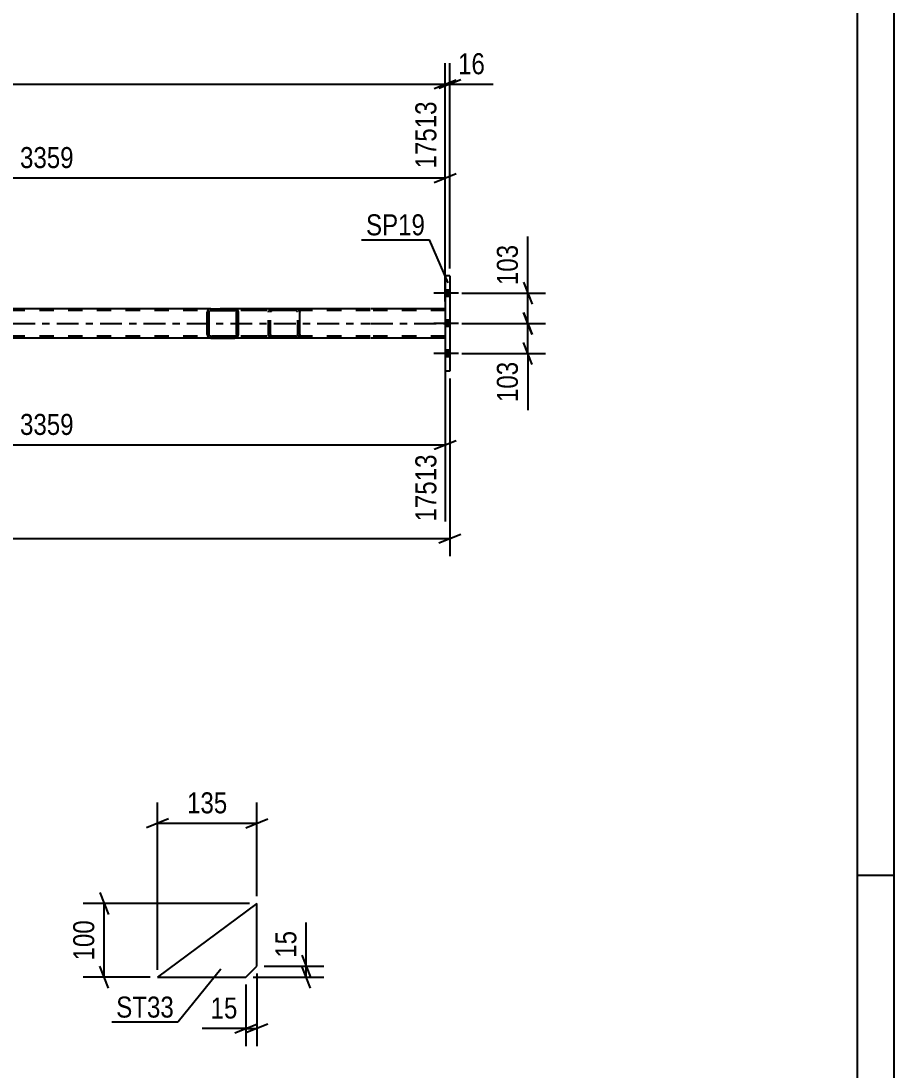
# Model space of a CAD drawing. Header units: millimetres. Extents: x 0 to 841, y 0 to 594.
# Drawn here: x 722 to 841, y 122.5 to 265.4 of the extents above; entities that cross this region are included whole.
import ezdxf

# ---------------------------------------------------------------- set-up
doc = ezdxf.new("R2010")
doc.units = ezdxf.units.MM
doc.linetypes.add('DXK_LINE_DOT2', pattern=[3.9198, 1.9599, -1.9599])
doc.linetypes.add('DXK_LINE_DOT3', pattern=[5.9187, 2.979, -0.9799, 0.9799, -0.9799])
doc.styles.add('Arial Narrow', font='ARIALN.TTF', dxfattribs={"height": 0.2})

# ---------------------------------------------------------------- blocks, each defined once
blk = doc.blocks.new('Unknown-103655098-1133')
at = {"color": 5, "linetype": 'Continuous'}
for p, q in [((841, 0), (841, 594)), ((836, 5), (836, 589)), ((841, 149), (836, 149))]:
    blk.add_line(p, q, dxfattribs=at)
blk = doc.blocks.new('Part-103655098-5503 - 5425')
at = {"linetype": 'Continuous'}
h = blk.add_hatch(dxfattribs=at)
h.set_pattern_fill('', scale=0.7, style=0, pattern_type=0)
h.set_pattern_definition([(45, (751.6214, 225.9014), (-1.57154, 1.57154), [])])
h.paths.add_polyline_path([(751.66, 225.72), (751.62, 225.9), (751.51, 226.06), (751.34, 226.16), (751.15, 226.2), (747.91, 226.2), (747.72, 226.16), (747.55, 226.06), (747.44, 225.9), (747.4, 225.72), (747.4, 222.68), (747.44, 222.49), (747.55, 222.34), (747.72, 222.23), (747.91, 222.2), (751.15, 222.2), (751.34, 222.23), (751.51, 222.34), (751.62, 222.49), (751.66, 222.68)])
h.paths.add_polyline_path([(751.39, 222.59), (751.33, 222.51), (751.25, 222.46), (751.15, 222.44), (747.91, 222.44), (747.82, 222.46), (747.73, 222.51), (747.68, 222.59), (747.66, 222.68), (747.66, 225.72), (747.68, 225.81), (747.73, 225.89), (747.82, 225.94), (747.91, 225.96), (751.15, 225.96), (751.25, 225.94), (751.33, 225.89), (751.39, 225.81), (751.4, 225.72), (751.4, 222.68)])
at = {"color": 2, "linetype": 'Continuous'}
for p, q in [((747.44, 225.9), (747.4, 225.72)), ((747.66, 225.72), (747.68, 225.81)), ((747.68, 225.81), (747.73, 225.89)), ((747.91, 226.2), (747.72, 226.16)), ((747.73, 225.89), (747.82, 225.94)), ((747.82, 225.94), (747.91, 225.96)), ((747.91, 226.2), (751.15, 226.2)), ((747.91, 225.96), (751.15, 225.96)), ((759.5, 226.2), (751.15, 226.2)), ((751.34, 226.16), (751.15, 226.2)), ((751.15, 225.96), (751.25, 225.94)), ((751.25, 225.94), (751.33, 225.89)), ((751.33, 225.89), (751.39, 225.81)), ((751.39, 225.81), (751.4, 225.72)), ((751.66, 225.72), (751.62, 225.9)), ((759.5, 226.2), (759.69, 226.16)), ((759.97, 225.9), (760.01, 225.72)), ((747.4, 222.68), (747.4, 225.72)), ((747.66, 222.68), (747.66, 225.72)), ((751.4, 222.68), (751.4, 225.72)), ((751.66, 222.68), (751.66, 225.72)), ((760.01, 222.68), (760.01, 225.72)), ((747.4, 222.68), (747.44, 222.49)), ((747.68, 222.59), (747.66, 222.68)), ((747.73, 222.51), (747.68, 222.59)), ((747.72, 222.23), (747.91, 222.2)), ((747.82, 222.46), (747.73, 222.51)), ((747.91, 222.44), (747.82, 222.46)), ((747.91, 222.44), (751.15, 222.44)), ((747.91, 222.2), (751.15, 222.2)), ((751.25, 222.46), (751.15, 222.44)), ((751.15, 222.2), (751.34, 222.23)), ((759.5, 222.2), (751.15, 222.2)), ((751.33, 222.51), (751.25, 222.46)), ((751.39, 222.59), (751.33, 222.51)), ((751.4, 222.68), (751.39, 222.59)), ((751.62, 222.49), (751.66, 222.68)), ((759.69, 222.23), (759.5, 222.2)), ((760.01, 222.68), (759.97, 222.49))]:
    blk.add_line(p, q, dxfattribs=at)
at = {"color": 7, "linetype": 'DXK_LINE_DOT2'}
for p, q in [((751.15, 226.2), (747.91, 226.2)), ((759.5, 225.96), (747.91, 225.96)), ((755.75, 225.72), (755.79, 225.9)), ((756.03, 225.81), (756.01, 225.72)), ((756.08, 225.89), (756.03, 225.81)), ((756.07, 226.16), (756.26, 226.2)), ((756.08, 225.89), (756.11, 225.9)), ((756.11, 225.9), (756.17, 225.94)), ((756.17, 225.94), (756.26, 225.96)), ((759.6, 225.94), (759.5, 225.96)), ((759.68, 225.89), (759.6, 225.94)), ((759.73, 225.81), (759.68, 225.89)), ((759.75, 225.72), (759.73, 225.81)), ((755.75, 222.68), (755.75, 225.72)), ((756.01, 222.68), (756.01, 225.72)), ((759.75, 222.68), (759.75, 225.72)), ((759.5, 222.44), (747.91, 222.44)), ((751.15, 222.2), (747.91, 222.2)), ((755.79, 222.49), (755.75, 222.68)), ((756.01, 222.68), (756.03, 222.59)), ((756.03, 222.59), (756.08, 222.51)), ((756.26, 222.2), (756.07, 222.23)), ((756.08, 222.51), (756.11, 222.49)), ((756.11, 222.49), (756.17, 222.46)), ((756.17, 222.46), (756.26, 222.44)), ((759.5, 222.44), (759.6, 222.46)), ((759.6, 222.46), (759.68, 222.51)), ((759.68, 222.51), (759.73, 222.59)), ((759.73, 222.59), (759.75, 222.68))]:
    blk.add_line(p, q, dxfattribs=at)
at = {"color": 2, "linetype": 'Continuous'}
for centre, start, end in [((747.89, 225.7), 110.7583, 155.68), ((751.17, 225.7), 24.32, 69.2417), ((759.52, 225.7), 24.32, 69.2417), ((747.89, 222.7), 204.32, 249.2417), ((751.17, 222.7), 290.7583, 335.68), ((759.52, 222.7), 290.7583, 335.68)]:
    blk.add_arc(centre, 0.496, start, end, dxfattribs=at)
at = {"color": 7, "linetype": 'DXK_LINE_DOT2'}
for centre, start, end in [((756.24, 225.7), 110.7583, 155.68), ((756.24, 222.7), 204.32, 249.2417)]:
    blk.add_arc(centre, 0.496, start, end, dxfattribs=at)
blk = doc.blocks.new('Part-103655098-5595 - 5425')
at = {"color": 7, "linetype": 'DXK_LINE_DOT2'}
for p, q in [((769.61, 225.96), (105.18, 225.96)), ((759.5, 226.2), (747.91, 226.2)), ((779.83, 225.96), (769.71, 225.96)), ((779.83, 226.2), (779.83, 222.2)), ((769.61, 222.44), (105.18, 222.44)), ((759.5, 222.2), (747.91, 222.2)), ((779.83, 222.44), (769.71, 222.44))]:
    blk.add_line(p, q, dxfattribs=at)
at = {"color": 2, "linetype": 'Continuous'}
for p, q in [((747.91, 226.2), (682.84, 226.2)), ((769.61, 226.2), (759.5, 226.2)), ((779.83, 226.2), (769.71, 226.2)), ((747.91, 222.2), (682.84, 222.2)), ((769.61, 222.2), (759.5, 222.2)), ((779.83, 222.2), (769.71, 222.2))]:
    blk.add_line(p, q, dxfattribs=at)
at = {"color": 7, "linetype": 'DXK_LINE_DOT3'}
for p, q in [((105.43, 224.2), (769.61, 224.2)), ((769.71, 224.2), (779.83, 224.2))]:
    blk.add_line(p, q, dxfattribs=at)
blk = doc.blocks.new('Bolt-103655098-5624 - 5425')
at = {"linetype": 'Continuous'}
for points in [[(780.47, 227.86), (780.47, 228.74), (779.83, 228.74), (779.83, 227.86)], [(780.47, 227.86), (780.47, 228.74), (779.83, 228.74), (779.83, 227.86)], [(780.47, 227.86), (780.47, 228.74), (779.83, 228.74), (779.83, 227.86)], [(780.47, 223.76), (780.47, 224.64), (779.83, 224.64), (779.83, 223.76)], [(780.47, 223.76), (780.47, 224.64), (779.83, 224.64), (779.83, 223.76)], [(780.47, 219.66), (780.47, 220.54), (779.83, 220.54), (779.83, 219.66)], [(780.47, 219.66), (780.47, 220.54), (779.83, 220.54), (779.83, 219.66)], [(780.47, 219.66), (780.47, 220.54), (779.83, 220.54), (779.83, 219.66)]]:
    blk.add_hatch(color=1, dxfattribs=at).paths.add_polyline_path(points)
at = {"color": 1, "linetype": 'Continuous'}
for p, q in [((780.47, 228.74), (779.83, 228.74)), ((780.47, 228.74), (779.83, 228.74)), ((780.47, 228.74), (779.83, 228.74)), ((781.63, 228.3), (778.31, 228.3)), ((781.63, 228.3), (778.31, 228.3)), ((781.63, 228.3), (778.31, 228.3)), ((780.47, 227.86), (779.83, 227.86)), ((780.47, 227.86), (779.83, 227.86)), ((780.47, 227.86), (779.83, 227.86)), ((780.47, 224.64), (779.83, 224.64)), ((780.47, 224.64), (779.83, 224.64)), ((781.63, 224.2), (778.31, 224.2)), ((781.63, 224.2), (778.31, 224.2)), ((780.47, 223.76), (779.83, 223.76)), ((780.47, 223.76), (779.83, 223.76)), ((781.63, 220.1), (778.31, 220.1)), ((781.63, 220.1), (778.31, 220.1)), ((781.63, 220.1), (778.31, 220.1)), ((780.47, 220.54), (779.83, 220.54)), ((780.47, 220.54), (779.83, 220.54)), ((780.47, 220.54), (779.83, 220.54)), ((780.47, 219.66), (779.83, 219.66)), ((780.47, 219.66), (779.83, 219.66)), ((780.47, 219.66), (779.83, 219.66))]:
    blk.add_line(p, q, dxfattribs=at)
blk = doc.blocks.new('Part-103655098-5668 - 5425')
at = {"color": 2, "linetype": 'Continuous'}
for p, q in [((780.47, 230.7), (779.83, 230.7)), ((779.83, 230.7), (779.83, 217.7)), ((780.47, 230.7), (780.47, 217.7)), ((780.47, 217.7), (779.83, 217.7))]:
    blk.add_line(p, q, dxfattribs=at)
blk = doc.blocks.new('Part-103655098-6412 - 6406')
at = {"color": 2, "linetype": 'Continuous'}
for p, q in [((754.15, 145.16), (740.65, 135.16)), ((754.15, 136.66), (754.15, 145.16)), ((752.65, 135.16), (754.15, 136.66)), ((740.65, 135.16), (752.65, 135.16))]:
    blk.add_line(p, q, dxfattribs=at)
blk = doc.blocks.new('StraightDimension-103655098-12247 - 5425')
at = {"color": 7, "linetype": 'Continuous'}
for p, q in [((780.47, 216.7), (780.47, 192.49)), ((103.76, 194.89), (780.47, 194.89)), ((778.97, 194.29), (781.97, 195.49))]:
    blk.add_line(p, q, dxfattribs=at)
blk = doc.blocks.new('StraightDimension-103655098-12214 - 5425')
at = {"color": 7, "linetype": 'Continuous'}
for p, q in [((779.83, 221.2), (779.83, 197.22)), ((671.28, 212.8), (671.28, 197.22)), ((672.78, 208.26), (669.78, 207.06)), ((671.28, 207.66), (779.83, 207.66)), ((778.33, 207.06), (781.33, 208.26))]:
    blk.add_line(p, q, dxfattribs=at)
at = {"color": 0}
blk.add_wipeout([(729.81, 208.41), (729.81, 212.61), (721.3, 212.61), (721.3, 208.41)], dxfattribs=at)
at = {"color": 3, "style": 'Arial Narrow'}
blk.add_text('3359', height=2.863, dxfattribs=at).set_placement((721.9, 209.01))
at = {"color": 0, "linetype": 'Continuous'}
blk.add_wipeout([(779.23, 206.96), (775.03, 206.96), (775.03, 196.62), (779.23, 196.62)], dxfattribs=at)
at = {"color": 3, "linetype": 'Continuous', "style": 'Arial Narrow'}
blk.add_text('17513', height=2.863, rotation=90.0002, dxfattribs=at).set_placement((778.63, 197.22))
blk = doc.blocks.new('StraightDimension-103655098-12302 - 5425')
at = {"color": 7, "linetype": 'Continuous'}
for p, q in [((791.09, 228.3), (791.09, 236.03)), ((791.09, 228.3), (791.09, 236.03)), ((790.49, 229.8), (791.69, 226.8)), ((782.09, 228.3), (793.49, 228.3)), ((791.09, 224.2), (791.09, 228.3)), ((791.69, 222.7), (790.49, 225.7)), ((782.09, 224.2), (793.49, 224.2))]:
    blk.add_line(p, q, dxfattribs=at)
at = {"color": 0}
blk.add_wipeout([(790.34, 235.51), (786.14, 235.51), (786.14, 228.82), (790.34, 228.82)], dxfattribs=at)
at = {"color": 3, "style": 'Arial Narrow'}
blk.add_text('103', height=2.863, rotation=90.0002, dxfattribs=at).set_placement((789.74, 229.42))
blk = doc.blocks.new('StraightDimension-103655098-9515 - 5425')
at = {"color": 7, "linetype": 'Continuous'}
for p, q in [((779.83, 231.7), (779.83, 259.64)), ((780.47, 231.7), (780.47, 259.64)), ((778.33, 256.19), (781.33, 257.39)), ((781.97, 257.39), (778.97, 256.19)), ((779.83, 256.79), (780.47, 256.79)), ((780.47, 256.79), (786.38, 256.79)), ((780.47, 256.79), (786.38, 256.79))]:
    blk.add_line(p, q, dxfattribs=at)
at = {"color": 0}
blk.add_wipeout([(785.85, 257.54), (785.85, 261.74), (780.99, 261.74), (780.99, 257.54)], dxfattribs=at)
at = {"color": 3, "style": 'Arial Narrow'}
blk.add_text('16', height=2.863, dxfattribs=at).set_placement((781.59, 258.14))
blk = doc.blocks.new('StraightDimension-103655098-12303 - 5425')
at = {"color": 7, "linetype": 'Continuous'}
for p, q in [((790.49, 225.7), (791.69, 222.7)), ((782.09, 224.2), (793.49, 224.2)), ((791.09, 220.1), (791.09, 224.2)), ((791.69, 218.6), (790.49, 221.6)), ((782.09, 220.1), (793.49, 220.1)), ((791.09, 220.1), (791.09, 212.36)), ((791.09, 220.1), (791.09, 212.36))]:
    blk.add_line(p, q, dxfattribs=at)
at = {"color": 0}
blk.add_wipeout([(790.34, 219.57), (786.14, 219.57), (786.14, 212.89), (790.34, 212.89)], dxfattribs=at)
at = {"color": 3, "style": 'Arial Narrow'}
blk.add_text('103', height=2.863, rotation=90.0002, dxfattribs=at).set_placement((789.74, 213.49))
blk = doc.blocks.new('StraightDimension-103655098-9516 - 5425')
at = {"color": 7, "linetype": 'Continuous'}
for p, q in [((779.83, 231.7), (779.83, 259.64)), ((778.33, 256.19), (781.33, 257.39)), ((104.39, 256.79), (779.83, 256.79))]:
    blk.add_line(p, q, dxfattribs=at)
blk = doc.blocks.new('StraightDimension-103655098-12181 - 5425')
at = {"color": 7, "linetype": 'Continuous'}
for p, q in [((671.28, 235.6), (671.28, 254.45)), ((779.83, 227.2), (779.83, 254.45)), ((672.78, 244.61), (669.78, 243.41)), ((778.33, 243.41), (781.33, 244.61)), ((671.28, 244.01), (779.83, 244.01))]:
    blk.add_line(p, q, dxfattribs=at)
at = {"color": 0}
blk.add_wipeout([(729.81, 244.76), (729.81, 248.96), (721.3, 248.96), (721.3, 244.76)], dxfattribs=at)
at = {"color": 3, "style": 'Arial Narrow'}
blk.add_text('3359', height=2.863, dxfattribs=at).set_placement((721.9, 245.36))
at = {"color": 0, "linetype": 'Continuous'}
blk.add_wipeout([(779.23, 255.05), (775.03, 255.05), (775.03, 244.71), (779.23, 244.71)], dxfattribs=at)
at = {"color": 3, "linetype": 'Continuous', "style": 'Arial Narrow'}
blk.add_text('17513', height=2.863, rotation=90.0002, dxfattribs=at).set_placement((778.63, 245.31))
blk = doc.blocks.new('StraightDimension-103655098-6440 - 6406')
at = {"color": 7, "linetype": 'Continuous'}
for p, q in [((732.76, 146.66), (733.96, 143.66)), ((753.15, 145.16), (730.51, 145.16)), ((733.36, 135.16), (733.36, 145.16)), ((733.96, 133.66), (732.76, 136.66)), ((739.65, 135.16), (730.51, 135.16))]:
    blk.add_line(p, q, dxfattribs=at)
at = {"color": 0}
blk.add_wipeout([(732.61, 143.51), (728.41, 143.51), (728.41, 136.82), (732.61, 136.82)], dxfattribs=at)
at = {"color": 3, "style": 'Arial Narrow'}
blk.add_text('100', height=2.863, rotation=90.0002, dxfattribs=at).set_placement((732.01, 137.42))
blk = doc.blocks.new('StraightDimension-103655098-6452 - 6406')
at = {"color": 7, "linetype": 'Continuous'}
for p, q in [((760.9, 136.66), (760.9, 142.57)), ((760.9, 136.66), (760.9, 142.57)), ((760.3, 138.16), (761.5, 135.16)), ((755.15, 136.66), (763.3, 136.66)), ((761.5, 133.66), (760.3, 136.66)), ((760.9, 135.16), (760.9, 136.66)), ((753.65, 135.16), (763.3, 135.16))]:
    blk.add_line(p, q, dxfattribs=at)
at = {"color": 0}
blk.add_wipeout([(760.15, 142.04), (755.95, 142.04), (755.95, 137.19), (760.15, 137.19)], dxfattribs=at)
at = {"color": 3, "style": 'Arial Narrow'}
blk.add_text('15', height=2.863, rotation=90.0002, dxfattribs=at).set_placement((759.55, 137.79))
blk = doc.blocks.new('StraightDimension-103655098-6428 - 6406')
at = {"color": 7, "linetype": 'Continuous'}
for p, q in [((740.65, 136.16), (740.65, 158.96)), ((754.15, 146.16), (754.15, 158.96)), ((742.15, 156.71), (739.15, 155.51)), ((740.65, 156.11), (754.15, 156.11)), ((752.65, 155.51), (755.65, 156.71))]:
    blk.add_line(p, q, dxfattribs=at)
at = {"color": 0}
blk.add_wipeout([(750.74, 156.86), (750.74, 161.06), (744.06, 161.06), (744.06, 156.86)], dxfattribs=at)
at = {"color": 3, "style": 'Arial Narrow'}
blk.add_text('135', height=2.863, dxfattribs=at).set_placement((744.66, 157.46))
blk = doc.blocks.new('StraightDimension-103655098-6414 - 6406')
at = {"color": 7, "linetype": 'Continuous'}
for p, q in [((754.15, 135.66), (754.15, 125.76)), ((752.65, 134.16), (752.65, 125.76)), ((751.15, 127.56), (754.15, 128.76)), ((755.65, 128.76), (752.65, 127.56)), ((752.65, 128.16), (746.74, 128.16)), ((752.65, 128.16), (746.74, 128.16)), ((752.65, 128.16), (754.15, 128.16))]:
    blk.add_line(p, q, dxfattribs=at)
at = {"color": 0}
blk.add_wipeout([(752.13, 128.91), (752.13, 133.11), (747.27, 133.11), (747.27, 128.91)], dxfattribs=at)
at = {"color": 3, "style": 'Arial Narrow'}
blk.add_text('15', height=2.863, dxfattribs=at).set_placement((747.87, 129.51))
blk = doc.blocks.new('Mark-103655098-5664 - 5425')
at = {"color": 0}
blk.add_wipeout([(777.09, 236.2), (777.09, 239.2), (769.05, 239.2), (769.05, 236.2)], dxfattribs=at)
blk.add_wipeout([(777.09, 236.2), (777.09, 239.2), (769.05, 239.2), (769.05, 236.2)], dxfattribs=at)
at = {"color": 30, "linetype": 'Continuous'}
for p in [(768.45, 235.6), (780.24, 229.73)]:
    blk.add_line(p, (777.69, 235.6), dxfattribs=at)
at = {"color": 3, "style": 'Arial Narrow'}
blk.add_text('SP19', height=2.863, dxfattribs=at).set_placement((769.05, 236.2))
blk = doc.blocks.new('Mark-103655098-6408 - 6406')
at = {"color": 0}
blk.add_wipeout([(742.87, 129.64), (742.87, 132.64), (735.01, 132.64), (735.01, 129.64)], dxfattribs=at)
blk.add_wipeout([(742.87, 129.64), (742.87, 132.64), (735.01, 132.64), (735.01, 129.64)], dxfattribs=at)
at = {"color": 30, "linetype": 'Continuous'}
for p in [(749.28, 136.23), (734.41, 129.04)]:
    blk.add_line(p, (743.47, 129.04), dxfattribs=at)
at = {"color": 3, "style": 'Arial Narrow'}
blk.add_text('ST33', height=2.863, dxfattribs=at).set_placement((735.01, 129.64))

msp = doc.modelspace()

# ---------------------------------------------------------------- block references
for name in ['Unknown-103655098-1133', 'Part-103655098-5668 - 5425', 'Bolt-103655098-5624 - 5425', 'Part-103655098-5595 - 5425', 'Part-103655098-5503 - 5425', 'Part-103655098-6412 - 6406']:
    msp.add_blockref(name, (0, 0))

# ---------------------------------------------------------------- next in the draw order: block references
for name in ['StraightDimension-103655098-12302 - 5425', 'StraightDimension-103655098-12247 - 5425', 'StraightDimension-103655098-6440 - 6406']:
    msp.add_blockref(name, (0, 0))

# ---------------------------------------------------------------- next in the draw order: block references
for name in ['StraightDimension-103655098-9515 - 5425', 'StraightDimension-103655098-12303 - 5425', 'StraightDimension-103655098-12214 - 5425', 'StraightDimension-103655098-6452 - 6406']:
    msp.add_blockref(name, (0, 0))

# ---------------------------------------------------------------- next in the draw order: block references
for name in ['StraightDimension-103655098-9516 - 5425', 'StraightDimension-103655098-6428 - 6406']:
    msp.add_blockref(name, (0, 0))

# ---------------------------------------------------------------- next in the draw order: block references
for name in ['StraightDimension-103655098-12181 - 5425', 'StraightDimension-103655098-6414 - 6406']:
    msp.add_blockref(name, (0, 0))

# ---------------------------------------------------------------- next in the draw order: block references
for name in ['Mark-103655098-5664 - 5425', 'Mark-103655098-6408 - 6406']:
    msp.add_blockref(name, (0, 0))

doc.saveas('drawing.dxf')
